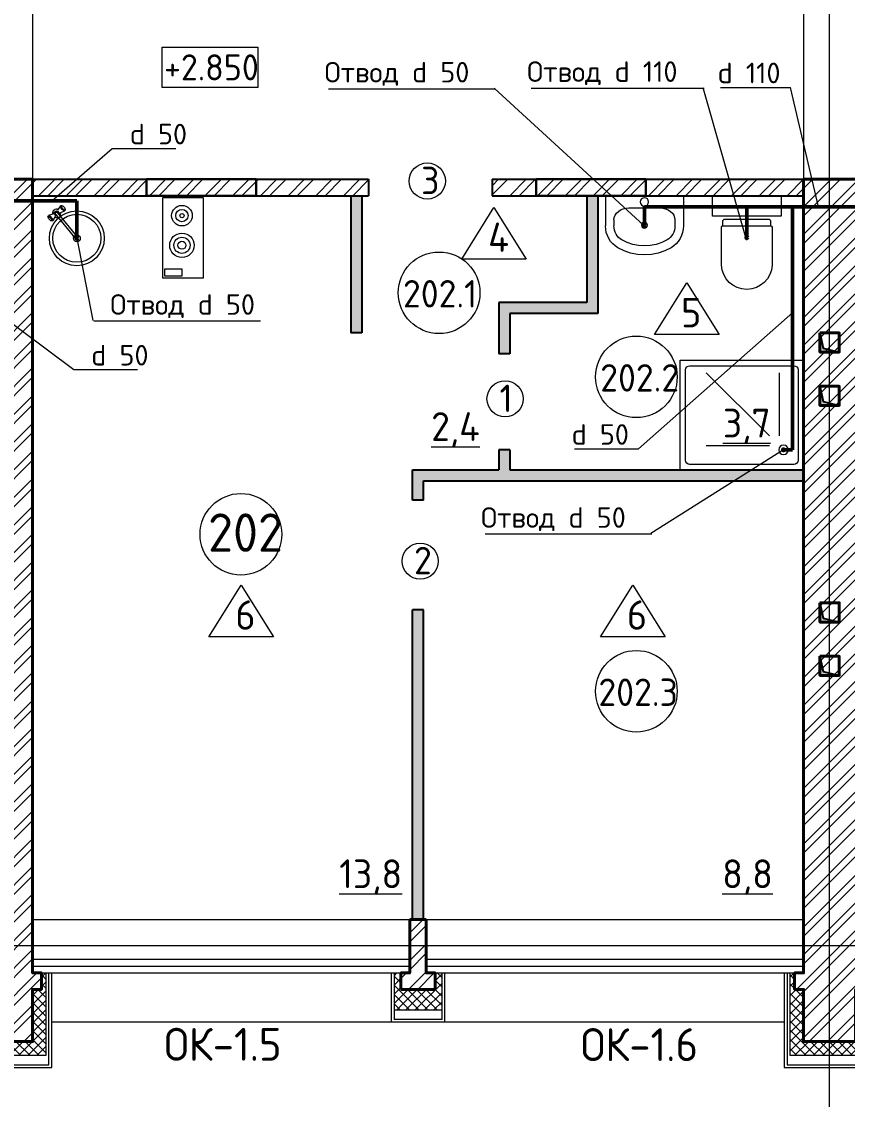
# Model space of a CAD drawing. Header units: millimetres. Extents: x 96542 to 165924, y 3859 to 52864.
# Drawn here: x 128713 to 134733, y 12998 to 20861 of the extents above; entities that cross this region are included whole.
import ezdxf

# ---------------------------------------------------------------- set-up
doc = ezdxf.new("R2010")
doc.units = ezdxf.units.MM
doc.linetypes.add('ACAD_ISO02W100', pattern=[15, 12, -3])
doc.linetypes.add('ACAD_ISO04W100', pattern=[30, 24, -3, 0, -3])
doc.layers.add('SANTEH', color=30, linetype='Continuous')
for name, color, linetype, lineweight in [('Text', 7, 'Continuous', 15), ('Ж-б_балка', 144, 'ACAD_ISO02W100', 9), ('К1', 25, 'Continuous', 50), ('Кирпич_перегородки_сущ', 46, 'Continuous', 25), ('Кирпич_стены', 56, 'Continuous', 40), ('Марк_пом', 250, 'Continuous', 15), ('Марка пола', 164, 'Continuous', 20), ('Марка_окна_двери', 166, 'Continuous', 13), ('Оборудование', 19, 'Continuous', 13), ('Окна', 164, 'Continuous', 15), ('Оси', 136, 'ACAD_ISO04W100', 9), ('Пандус', 250, 'Continuous', 18), ('Перегородки_новые_CКЦ', 146, 'Continuous', 25), ('Площадь_текст', 198, 'Continuous', 9), ('Проем_закладываемый', 164, 'Continuous', 30), ('Текст', 28, 'Continuous', 25), ('Утеплитель', 36, 'Continuous', 9), ('фасад_навесной', 250, 'Continuous', 15), ('Штрих_кирпич_план', 27, 'Continuous', 5), ('Штрих_перегородки_план_СКЦ', 116, 'Continuous', 5), ('Штрих_пл_кирп_пер_сущ', 116, 'Continuous', 5), ('Штрих_утеплитель_план', 27, 'Continuous', 5)]:
    doc.layers.add(name, color=color, linetype=linetype, lineweight=lineweight)
doc.styles.add('GOST Common_1', font='isocpeur.ttf', dxfattribs={"width": 0.95, "height": 45})
doc.styles.add('ISOCPEUR', font='isocpeur.ttf', dxfattribs={"width": 0.65})
pattern_1 = [(45, (30896.81, 106126.58), (-101.02788, 101.02788), []), (45, (30964.16, 106126.58), (-101.02788, 101.02788), [])]

# ---------------------------------------------------------------- blocks, each defined once
blk = doc.blocks.new('Dush')
at = {"layer": 'Оборудование'}
for p, q in [((0, -100), (-900, -100)), ((-900, -100), (-900, -900)), ((-70, -140), (-830, -140)), ((0, -900), (0, -100)), ((-860, -170), (-860, -830)), ((-725.7, -652.7), (-725.7, -191.3)), ((-652.7, -652.7), (-191.3, -191.3)), ((-40, -830), (-40, -170)), ((-652.7, -725.6), (-191.3, -725.6)), ((-830, -860), (-70, -860)), ((-900, -900), (0, -900))]:
    blk.add_line(p, q, dxfattribs=at)
blk.add_circle((-753.8, -753.8), 35, dxfattribs=at)
for centre, start, end in [((-830, -170), 90, 180), ((-70, -170), 0, 90), ((-830, -830), 180, 270), ((-70, -830), 270, 0)]:
    blk.add_arc(centre, 30, start, end, dxfattribs=at)
blk = doc.blocks.new('Basin 01_72')
for p, q in [((0, 350), (0, 171.8)), ((460, 350), (0, 350)), ((460, 350), (460, 171.8)), ((138.9, 278.2), (138.9, 278.2)), ((321.1, 278.2), (138.9, 278.2)), ((50, 207.5), (50, 171.8)), ((410, 207.5), (410, 171.8))]:
    blk.add_line(p, q)
for points in [[(138.9, 278.2), (121.6, 276.9), (104.9, 272.8), (89.5, 266.3), (76, 257.5), (65, 246.8), (56.8, 234.5), (51.7, 221.3), (50, 207.5)], [(410, 207.5), (408.3, 221.3), (403.2, 234.5), (395, 246.8), (384, 257.5), (370.5, 266.3), (355.1, 272.8), (338.4, 276.9), (321.1, 278.2)], [(0, 171.8), (1.2, 152.1), (5, 132.7), (11.1, 114.1), (19.5, 96.5), (30.1, 80.2), (42.7, 65.6), (56.9, 52.9), (72.7, 42.3)], [(50, 171.8), (50.8, 159.2), (53.2, 146.8), (57.1, 134.9), (62.5, 123.6), (69.3, 113.2), (77.3, 103.8), (86.4, 95.7), (96.5, 89)], [(363.5, 89), (373.6, 95.7), (382.7, 103.8), (390.7, 113.2), (397.5, 123.6), (402.9, 134.9), (406.8, 146.8), (409.2, 159.2), (410, 171.8)], [(387.3, 42.3), (403.1, 52.9), (417.3, 65.6), (429.9, 80.2), (440.5, 96.5), (448.9, 114.1), (455, 132.7), (458.8, 152.1), (460, 171.8)], [(96.5, 89), (128, 73.4), (161.1, 62.2), (195.3, 55.3), (230, 53), (264.7, 55.3), (298.9, 62.2), (332, 73.4), (363.5, 89)], [(72.7, 42.3), (109.8, 24), (148.8, 10.8), (189.1, 2.7), (230, 0), (270.9, 2.7), (311.2, 10.8), (350.2, 24), (387.3, 42.3)]]:
    blk.add_lwpolyline(points)
for centre, radius in [((230, 313.2), 25), ((230, 175.7), 17.5)]:
    blk.add_circle(centre, radius)

msp = doc.modelspace()

# ---------------------------------------------------------------- hatches: boundary and pattern name
at = {"true_color": 0x000000}
h = msp.add_hatch(color=18, dxfattribs=at)
h.dxf.hatch_style = 1
h.paths.add_polyline_path([(134533.215, 18590.028), (134556.229, 18479.159), (134673.215, 18450.028), (134533.215, 18450.028)])
h = msp.add_hatch(color=18, dxfattribs=at)
h.dxf.hatch_style = 1
h.paths.add_polyline_path([(134556.229, 18089.159), (134673.215, 18060.028), (134533.215, 18060.028), (134533.215, 18200.028)])
h = msp.add_hatch(color=18, dxfattribs=at)
h.dxf.hatch_style = 1
h.paths.add_polyline_path([(134533.215, 16620.536), (134556.229, 16509.668), (134673.215, 16480.536), (134533.215, 16480.536)])
h = msp.add_hatch(color=18, dxfattribs=at)
h.dxf.hatch_style = 1
h.paths.add_polyline_path([(134533.215, 16230.536), (134556.229, 16119.668), (134673.215, 16090.536), (134533.215, 16090.536)])
at = {"layer": 'Штрих_кирпич_план'}
h = msp.add_hatch(dxfattribs=at)
h.set_pattern_fill('ANSI32', color=256, scale=15)
h.set_pattern_definition(pattern_1)
h.paths.add_polyline_path([(124298.215, 24220.427), (124363.215, 24220.427), (124363.215, 24340.427), (123853.215, 24340.427), (123853.215, 24220.427), (123918.215, 24220.427), (123918.215, 23830.427), (124298.215, 23830.427)])
h.paths.add_polyline_path([(125988.215, 24220.427), (126053.215, 24220.427), (126053.215, 24340.427), (125153.215, 24340.427), (125153.215, 24220.427), (125218.215, 24220.427), (125218.215, 23830.427), (125988.215, 23830.427)])
h.paths.add_polyline_path([(127288.215, 24220.427), (127353.215, 24220.427), (127353.215, 24340.427), (126843.215, 24340.427), (126843.215, 24220.427), (126908.215, 24220.427), (126908.215, 23830.427), (127288.215, 23830.427)])
h.paths.add_polyline_path([(128793.215, 23830.427), (128998.215, 23830.427), (128998.215, 24220.427), (129063.215, 24220.427), (129063.215, 24340.427), (128793.215, 24340.427), (128793.215, 24720.427), (128413.215, 24720.427), (128413.215, 24340.427), (128143.215, 24340.427), (128143.215, 24220.427), (128208.215, 24220.427), (128208.215, 23830.427), (128413.215, 23830.427), (128413.215, 21210.427), (129053.215, 21210.427), (129053.215, 21720.427), (128793.215, 21720.427)])
h.paths.add_polyline_path([(130298.215, 24220.427), (130363.215, 24220.427), (130363.215, 24340.427), (129853.215, 24340.427), (129853.215, 24220.427), (129918.215, 24220.427), (129918.215, 23830.427), (130298.215, 23830.427)])
h.paths.add_polyline_path([(131988.215, 24220.427), (132053.215, 24220.427), (132053.215, 24340.427), (131153.215, 24340.427), (131153.215, 24220.427), (131218.215, 24220.427), (131218.215, 23830.427), (131988.215, 23830.427)], flags=17)
h.paths.add_polyline_path([(133288.215, 24220.427), (133353.215, 24220.427), (133353.215, 24340.427), (132843.215, 24340.427), (132843.215, 24220.427), (132908.215, 24220.427), (132908.215, 23830.427), (133288.215, 23830.427)], flags=17)
h.paths.add_polyline_path([(134998.215, 24220.427), (135063.215, 24220.427), (135063.215, 24340.427), (134793.215, 24340.427), (134793.215, 24720.427), (134413.215, 24720.427), (134413.215, 24340.427), (134143.215, 24340.427), (134143.215, 24220.427), (134208.215, 24220.427), (134208.215, 23830.427), (134413.215, 23830.427), (134413.215, 21720.427), (129953.215, 21720.427), (129953.215, 21210.427), (134793.215, 21210.427), (134793.215, 23830.427), (134998.215, 23830.427)])
h.paths.add_polyline_path([(136298.215, 24220.427), (136363.215, 24220.427), (136363.215, 24340.427), (135853.215, 24340.427), (135853.215, 24220.427), (135918.215, 24220.427), (135918.215, 23830.427), (136298.215, 23830.427)])
h.paths.add_polyline_path([(137988.215, 24220.427), (138053.215, 24220.427), (138053.215, 24340.427), (137153.215, 24340.427), (137153.215, 24220.427), (137218.215, 24220.427), (137218.215, 23830.427), (137988.215, 23830.427)])
h.paths.add_polyline_path([(139288.215, 24220.427), (139353.215, 24220.427), (139353.215, 24340.427), (138843.215, 24340.427), (138843.215, 24220.427), (138908.215, 24220.427), (138908.215, 23830.427), (139288.215, 23830.427)])
h.paths.add_polyline_path([(140998.215, 24220.427), (141063.215, 24220.427), (141063.215, 24340.427), (140793.215, 24340.427), (140793.215, 24720.427), (140413.215, 24720.427), (140413.215, 24340.427), (140143.215, 24340.427), (140143.215, 24220.427), (140208.215, 24220.427), (140208.215, 23830.427), (140413.215, 23830.427), (140413.215, 21210.427), (140793.215, 21210.427), (140793.215, 23830.427), (140998.215, 23830.427)])
h.paths.add_polyline_path([(142298.215, 24220.427), (142363.215, 24220.427), (142363.215, 24340.427), (141853.215, 24340.427), (141853.215, 24220.427), (141918.215, 24220.427), (141918.215, 23830.427), (142298.215, 23830.427)])
h.paths.add_polyline_path([(143988.215, 24220.427), (144053.215, 24220.427), (144053.215, 24340.427), (143153.215, 24340.427), (143153.215, 24220.427), (143218.215, 24220.427), (143218.215, 23830.427), (143988.215, 23830.427)])
h.paths.add_polyline_path([(145288.215, 24220.427), (145353.215, 24220.427), (145353.215, 24340.427), (144843.215, 24340.427), (144843.215, 24220.427), (144908.215, 24220.427), (144908.215, 23830.427), (145288.215, 23830.427)])
h.paths.add_polyline_path([(146998.215, 24220.427), (147063.215, 24220.427), (147063.215, 24340.427), (146793.215, 24340.427), (146793.215, 24720.427), (146413.215, 24720.427), (146413.215, 24340.427), (146143.215, 24340.427), (146143.215, 24220.427), (146208.215, 24220.427), (146208.215, 23830.427), (146413.215, 23830.427), (146413.215, 21210.427), (146793.215, 21210.427), (146793.215, 23830.427), (146998.215, 23830.427)])
h.paths.add_polyline_path([(148298.215, 24220.427), (148363.215, 24220.427), (148363.215, 24340.427), (147853.215, 24340.427), (147853.215, 24220.427), (147918.215, 24220.427), (147918.215, 23830.427), (148298.215, 23830.427)])
h.paths.add_polyline_path([(149988.215, 24220.427), (150053.215, 24220.427), (150053.215, 24340.427), (149153.215, 24340.427), (149153.215, 24220.427), (149218.215, 24220.427), (149218.215, 23830.427), (149988.215, 23830.427)])
h.paths.add_polyline_path([(151288.215, 24220.427), (151353.215, 24220.427), (151353.215, 24340.427), (150843.215, 24340.427), (150843.215, 24220.427), (150908.215, 24220.427), (150908.215, 23830.427), (151288.215, 23830.427)])
h.paths.add_polyline_path([(152923.215, 24720.427), (152413.215, 24720.427), (152413.215, 24340.427), (152143.215, 24340.427), (152143.215, 24220.427), (152208.215, 24220.427), (152208.215, 23830.427), (152413.215, 23830.427), (152413.215, 21075.427), (152923.215, 21075.427)])
h.paths.add_polyline_path([(152923.215, 19945.427), (152413.215, 19945.427), (152413.215, 14310.427), (152413.215, 13920.427), (152348.215, 13920.427), (152348.215, 13800.427), (152413.215, 13800.427), (152413.215, 13420.427), (152923.215, 13420.427), (152923.215, 13800.427)])
h.paths.add_polyline_path([(149728.215, 13920.427), (149663.215, 13920.427), (149663.215, 14310.427), (149543.215, 14310.427), (149543.215, 13920.427), (149478.215, 13920.427), (149478.215, 13800.427), (149728.215, 13800.427)])
h.paths.add_polyline_path([(146793.215, 19710.427), (146413.215, 19710.427), (146413.215, 14310.427), (146413.215, 13920.427), (146348.215, 13920.427), (146348.215, 13800.427), (146413.215, 13800.427), (146413.215, 13420.427), (146793.215, 13420.427), (146793.215, 13800.427), (146858.215, 13800.427), (146858.215, 13920.427), (146793.215, 13920.427), (146793.215, 14310.427)])
h.paths.add_polyline_path([(140793.215, 19710.427), (140413.215, 19710.427), (140413.215, 14310.427), (140413.215, 13920.427), (140348.215, 13920.427), (140348.215, 13800.427), (140413.215, 13800.427), (140413.215, 13420.427), (140793.215, 13420.427), (140793.215, 13800.427), (140858.215, 13800.427), (140858.215, 13920.427), (140793.215, 13920.427), (140793.215, 14310.427)])
h.paths.add_polyline_path([(134793.215, 19710.427), (134413.215, 19710.427), (134413.215, 14310.427), (134413.215, 13920.427), (134348.215, 13920.427), (134348.215, 13800.427), (134413.215, 13800.427), (134413.215, 13420.427), (134793.215, 13420.427), (134793.215, 13800.427), (134858.215, 13800.427), (134858.215, 13920.427), (134793.215, 13920.427), (134793.215, 14310.427)])
h.paths.add_polyline_path([(137663.215, 14310.427), (137543.215, 14310.427), (137543.215, 13920.427), (137478.215, 13920.427), (137478.215, 13800.427), (137728.215, 13800.427), (137728.215, 13920.427), (137663.215, 13920.427)])
h.paths.add_polyline_path([(143728.215, 13920.427), (143663.215, 13920.427), (143663.215, 14310.427), (143543.215, 14310.427), (143543.215, 13920.427), (143478.215, 13920.427), (143478.215, 13800.427), (143728.215, 13800.427)])
h.paths.add_polyline_path([(131728.215, 13920.427), (131663.215, 13920.427), (131663.215, 14310.427), (131543.215, 14310.427), (131543.215, 13920.427), (131478.215, 13920.427), (131478.215, 13800.427), (131728.215, 13800.427)])
h.paths.add_polyline_path([(128793.215, 19710.427), (128413.215, 19710.427), (128413.215, 14310.427), (128413.215, 13920.427), (128348.215, 13920.427), (128348.215, 13800.427), (128413.215, 13800.427), (128413.215, 13420.427), (128793.215, 13420.427), (128793.215, 13800.427), (128858.215, 13800.427), (128858.215, 13920.427), (128793.215, 13920.427), (128793.215, 14310.427)])
h.paths.add_polyline_path([(125728.215, 13920.427), (125663.215, 13920.427), (125663.215, 14310.427), (125543.215, 14310.427), (125543.215, 13920.427), (125478.215, 13920.427), (125478.215, 13800.427), (125728.215, 13800.427)])
h.paths.add_polyline_path([(122283.215, 20795.427), (122403.215, 20795.427), (122408.215, 20860.427), (122795.715, 20860.427), (122790.715, 23830.427), (122998.215, 23830.427), (122998.215, 24220.427), (123063.215, 24220.427), (123063.215, 24340.427), (122283.215, 24340.427)])
h.paths.add_polyline_path([(122403.215, 19880.427), (122283.215, 19880.427), (122283.215, 13420.427), (122793.215, 13420.427), (122793.215, 13800.427), (122858.215, 13800.427), (122858.215, 13920.427), (122793.215, 13920.427), (122793.215, 19815.427), (122403.215, 19815.427)])
at = {"layer": 'Штрих_перегородки_план_СКЦ'}
h = msp.add_hatch(dxfattribs=at)
h.set_pattern_fill('ANSI36', color=256, scale=15)
h.set_pattern_definition([(45, (30896.812, 106126.584), (25.25697, 92.608891), [119.0625, -23.8125, 0, -23.8125])])
h.paths.add_polyline_path([(131113.215, 18590.427), (131193.215, 18590.427), (131193.215, 19590.427), (131113.215, 19590.427)])
h.paths.add_polyline_path([(134413.215, 17510.427), (134413.215, 17590.427), (133513.215, 17590.427), (132273.215, 17590.427), (132273.215, 17736.523), (132193.215, 17736.523), (132193.215, 17590.427), (131563.215, 17590.427), (131563.215, 17370.427), (131643.215, 17370.427), (131643.215, 17510.427)])
h.paths.add_polyline_path([(132913.215, 18730.427), (132913.215, 19590.427), (132833.215, 19590.427), (132833.215, 18810.427), (132193.215, 18810.427), (132193.215, 18436.523), (132273.215, 18436.523), (132273.215, 18730.427)])
h.paths.add_polyline_path([(131643.215, 16570.427), (131563.215, 16570.427), (131563.215, 14310.427), (131643.215, 14310.427)])
h.paths.add_polyline_path([(137563.215, 17510.427), (137563.215, 17370.427), (137643.215, 17370.427), (137643.215, 17590.427), (137013.215, 17590.427), (137013.215, 17736.523), (136933.215, 17736.523), (136933.215, 17590.427), (134793.215, 17590.427), (134793.215, 17510.427)])
h.paths.add_polyline_path([(136373.215, 18810.427), (136373.215, 19590.427), (136293.215, 19590.427), (136293.215, 18730.427), (136933.215, 18730.427), (136933.215, 18436.523), (137013.215, 18436.523), (137013.215, 18810.427)])
h.paths.add_polyline_path([(138013.215, 18590.427), (138093.215, 18590.427), (138093.215, 19590.427), (138013.215, 19590.427)])
h.paths.add_polyline_path([(137563.215, 14310.427), (137643.215, 14310.427), (137643.215, 16570.427), (137563.215, 16570.427)])
at = {"layer": 'Штрих_пл_кирп_пер_сущ'}
h = msp.add_hatch(dxfattribs=at)
h.set_pattern_fill('ANSI32', color=256, scale=15)
h.set_pattern_definition(pattern_1)
h.paths.add_polyline_path([(152413.215, 19710.427), (149963.215, 19710.427), (149963.215, 19590.427), (152413.215, 19590.427)])
h.paths.add_polyline_path([(149063.215, 19710.427), (146793.215, 19710.427), (146793.215, 19590.427), (149063.215, 19590.427)])
h.paths.add_polyline_path([(146413.215, 19710.427), (144143.215, 19710.427), (144143.215, 19590.427), (146413.215, 19590.427)])
h.paths.add_polyline_path([(143243.215, 19710.427), (140793.215, 19710.427), (140793.215, 19590.427), (143243.215, 19590.427)])
h.paths.add_polyline_path([(140413.215, 19710.427), (137963.215, 19710.427), (137963.215, 19590.427), (140413.215, 19590.427)])
h.paths.add_polyline_path([(137063.215, 19710.427), (134793.215, 19710.427), (134793.215, 19590.427), (137063.215, 19590.427)])
h.paths.add_polyline_path([(134413.215, 19710.427), (132143.215, 19710.427), (132143.215, 19590.427), (134413.215, 19590.427)])
h.paths.add_polyline_path([(131243.215, 19710.427), (128793.215, 19710.427), (128793.215, 19590.427), (131243.215, 19590.427)])
at = {"layer": 'Штрих_утеплитель_план'}
h = msp.add_hatch(dxfattribs=at)
h.set_pattern_fill('ANSI37', color=256, scale=15)
h.set_pattern_definition([(45, (153013.415, 22957.65), (-33.67596, 33.67596), []), (135, (153013.415, 22957.65), (-33.67596, -33.67596), [])])
h.paths.add_polyline_path([(153073.215, 24820.427), (152313.215, 24820.427), (152313.215, 24490.427), (152113.215, 24490.427), (152113.215, 24220.427), (152143.215, 24220.427), (152143.215, 24340.427), (152413.215, 24340.427), (152413.215, 24720.427), (152923.215, 24720.427), (152923.215, 21075.427), (152703.548, 21075.427), (152703.548, 21045.427), (153073.215, 21045.427)])
h.paths.add_polyline_path([(153073.215, 19975.427), (152703.548, 19975.427), (152703.548, 19945.427), (152923.215, 19945.427), (152923.215, 13800.427), (152923.215, 13420.427), (152603.215, 13420.427), (152603.215, 13320.427), (153073.215, 13320.427)])
h.paths.add_polyline_path([(152603.215, 13420.427), (152413.215, 13420.427), (152413.215, 13800.427), (152348.215, 13800.427), (152348.215, 13920.427), (152313.215, 13920.427), (152313.215, 13320.427), (152603.215, 13320.427)])
h.paths.add_polyline_path([(122283.215, 24020.427), (122133.215, 24020.427), (122133.215, 20765.427), (122403.215, 20765.427), (122403.215, 20795.427), (122283.215, 20795.427)])
h.paths.add_polyline_path([(122283.215, 19880.427), (122403.215, 19880.427), (122403.215, 19910.427), (122133.215, 19910.427), (122133.215, 14120.427), (122283.215, 14120.427)])
h.paths.add_polyline_path([(123093.215, 24490.427), (122133.215, 24490.427), (122133.215, 24020.427), (122283.215, 24020.427), (122283.215, 24340.427), (122793.215, 24340.427), (123063.215, 24340.427), (123063.215, 24220.427), (123093.215, 24220.427)])
h.paths.add_polyline_path([(124393.215, 24490.427), (123823.215, 24490.427), (123823.215, 24220.427), (123853.215, 24220.427), (123853.215, 24340.427), (124363.215, 24340.427), (124363.215, 24220.427), (124393.215, 24220.427)])
h.paths.add_polyline_path([(126083.215, 24490.427), (125123.215, 24490.427), (125123.215, 24220.427), (125153.215, 24220.427), (125153.215, 24340.427), (126053.215, 24340.427), (126053.215, 24220.427), (126083.215, 24220.427)])
h.paths.add_polyline_path([(127383.215, 24490.427), (126813.215, 24490.427), (126813.215, 24220.427), (126843.215, 24220.427), (126843.215, 24340.427), (127353.215, 24340.427), (127353.215, 24220.427), (127383.215, 24220.427)])
h.paths.add_polyline_path([(128413.215, 24720.427), (128793.215, 24720.427), (128793.215, 24340.427), (129063.215, 24340.427), (129063.215, 24220.427), (129093.215, 24220.427), (129093.215, 24490.427), (128893.215, 24490.427), (128893.215, 24820.427), (128313.215, 24820.427), (128313.215, 24490.427), (128113.215, 24490.427), (128113.215, 24220.427), (128143.215, 24220.427), (128143.215, 24340.427), (128413.215, 24340.427)])
h.paths.add_polyline_path([(130393.215, 24490.427), (129823.215, 24490.427), (129823.215, 24220.427), (129853.215, 24220.427), (129853.215, 24340.427), (130363.215, 24340.427), (130363.215, 24220.427), (130393.215, 24220.427)])
h.paths.add_polyline_path([(132083.215, 24490.427), (131123.215, 24490.427), (131123.215, 24220.427), (131153.215, 24220.427), (131153.215, 24340.427), (132053.215, 24340.427), (132053.215, 24220.427), (132083.215, 24220.427)])
h.paths.add_polyline_path([(133383.215, 24490.427), (132813.215, 24490.427), (132813.215, 24220.427), (132843.215, 24220.427), (132843.215, 24340.427), (133353.215, 24340.427), (133353.215, 24220.427), (133383.215, 24220.427)])
h.paths.add_polyline_path([(134413.215, 24720.427), (134793.215, 24720.427), (134793.215, 24340.427), (135063.215, 24340.427), (135063.215, 24220.427), (135093.215, 24220.427), (135093.215, 24490.427), (134893.215, 24490.427), (134893.215, 24820.427), (134313.215, 24820.427), (134313.215, 24490.427), (134113.215, 24490.427), (134113.215, 24220.427), (134143.215, 24220.427), (134143.215, 24340.427), (134413.215, 24340.427)])
h.paths.add_polyline_path([(136393.215, 24490.427), (135823.215, 24490.427), (135823.215, 24220.427), (135853.215, 24220.427), (135853.215, 24340.427), (136363.215, 24340.427), (136363.215, 24220.427), (136393.215, 24220.427)])
h.paths.add_polyline_path([(138083.215, 24490.427), (137123.215, 24490.427), (137123.215, 24220.427), (137153.215, 24220.427), (137153.215, 24340.427), (138053.215, 24340.427), (138053.215, 24220.427), (138083.215, 24220.427)])
h.paths.add_polyline_path([(139383.215, 24490.427), (138813.215, 24490.427), (138813.215, 24220.427), (138843.215, 24220.427), (138843.215, 24340.427), (139353.215, 24340.427), (139353.215, 24220.427), (139383.215, 24220.427)])
h.paths.add_polyline_path([(140413.215, 24720.427), (140793.215, 24720.427), (140793.215, 24340.427), (141063.215, 24340.427), (141063.215, 24220.427), (141093.215, 24220.427), (141093.215, 24490.427), (140893.215, 24490.427), (140893.215, 24820.427), (140313.215, 24820.427), (140313.215, 24490.427), (140113.215, 24490.427), (140113.215, 24220.427), (140143.215, 24220.427), (140143.215, 24340.427), (140413.215, 24340.427)])
h.paths.add_polyline_path([(142393.215, 24490.427), (141823.215, 24490.427), (141823.215, 24220.427), (141853.215, 24220.427), (141853.215, 24340.427), (142363.215, 24340.427), (142363.215, 24220.427), (142393.215, 24220.427)])
h.paths.add_polyline_path([(144083.215, 24490.427), (143123.215, 24490.427), (143123.215, 24220.427), (143153.215, 24220.427), (143153.215, 24340.427), (144053.215, 24340.427), (144053.215, 24220.427), (144083.215, 24220.427)])
h.paths.add_polyline_path([(145383.215, 24490.427), (144813.215, 24490.427), (144813.215, 24220.427), (144843.215, 24220.427), (144843.215, 24340.427), (145353.215, 24340.427), (145353.215, 24220.427), (145383.215, 24220.427)])
h.paths.add_polyline_path([(146413.215, 24720.427), (146793.215, 24720.427), (146793.215, 24340.427), (147063.215, 24340.427), (147063.215, 24220.427), (147093.215, 24220.427), (147093.215, 24490.427), (146893.215, 24490.427), (146893.215, 24820.427), (146313.215, 24820.427), (146313.215, 24490.427), (146113.215, 24490.427), (146113.215, 24220.427), (146143.215, 24220.427), (146143.215, 24340.427), (146413.215, 24340.427)])
h.paths.add_polyline_path([(148393.215, 24490.427), (147823.215, 24490.427), (147823.215, 24220.427), (147853.215, 24220.427), (147853.215, 24340.427), (148363.215, 24340.427), (148363.215, 24220.427), (148393.215, 24220.427)])
h.paths.add_polyline_path([(150083.215, 24490.427), (149123.215, 24490.427), (149123.215, 24220.427), (149153.215, 24220.427), (149153.215, 24340.427), (150053.215, 24340.427), (150053.215, 24220.427), (150083.215, 24220.427)])
h.paths.add_polyline_path([(151383.215, 24490.427), (150813.215, 24490.427), (150813.215, 24220.427), (150843.215, 24220.427), (150843.215, 24340.427), (151353.215, 24340.427), (151353.215, 24220.427), (151383.215, 24220.427)])
h.paths.add_polyline_path([(122603.215, 13420.427), (122283.215, 13420.427), (122283.215, 13800.427), (122283.215, 14120.427), (122133.215, 14120.427), (122133.215, 13320.427), (122603.215, 13320.427)])
h.paths.add_polyline_path([(122893.215, 13920.427), (122858.215, 13920.427), (122858.215, 13800.427), (122793.215, 13800.427), (122793.215, 13420.427), (122603.215, 13420.427), (122603.215, 13320.427), (122893.215, 13320.427)])
h.paths.add_polyline_path([(125778.215, 13920.427), (125728.215, 13920.427), (125728.215, 13800.427), (125478.215, 13800.427), (125478.215, 13920.427), (125428.215, 13920.427), (125428.215, 13650.427), (125778.215, 13650.427)])
h.paths.add_polyline_path([(128893.215, 13920.427), (128858.215, 13920.427), (128858.215, 13800.427), (128793.215, 13800.427), (128793.215, 13420.427), (128603.215, 13420.427), (128603.215, 13320.427), (128893.215, 13320.427)])
h.paths.add_polyline_path([(128603.215, 13420.427), (128413.215, 13420.427), (128413.215, 13800.427), (128348.215, 13800.427), (128348.215, 13920.427), (128313.215, 13920.427), (128313.215, 13320.427), (128603.215, 13320.427)])
h.paths.add_polyline_path([(131778.215, 13920.427), (131728.215, 13920.427), (131728.215, 13800.427), (131478.215, 13800.427), (131478.215, 13920.427), (131428.215, 13920.427), (131428.215, 13650.427), (131778.215, 13650.427)])
h.paths.add_polyline_path([(134413.215, 13800.427), (134348.215, 13800.427), (134348.215, 13920.427), (134313.215, 13920.427), (134313.215, 13320.427), (134603.215, 13320.427), (134603.215, 13420.427), (134413.215, 13420.427)])
h.paths.add_polyline_path([(134893.215, 13920.427), (134858.215, 13920.427), (134858.215, 13800.427), (134793.215, 13800.427), (134793.215, 13420.427), (134603.215, 13420.427), (134603.215, 13320.427), (134893.215, 13320.427)])
h.paths.add_polyline_path([(137778.215, 13920.427), (137728.215, 13920.427), (137728.215, 13800.427), (137478.215, 13800.427), (137478.215, 13920.427), (137428.215, 13920.427), (137428.215, 13650.427), (137778.215, 13650.427)])
h.paths.add_polyline_path([(140893.215, 13920.427), (140858.215, 13920.427), (140858.215, 13800.427), (140793.215, 13800.427), (140793.215, 13420.427), (140603.214, 13420.427), (140603.214, 13320.427), (140893.215, 13320.427)])
h.paths.add_polyline_path([(140603.214, 13420.427), (140413.215, 13420.427), (140413.215, 13800.427), (140348.215, 13800.427), (140348.215, 13920.427), (140313.215, 13920.427), (140313.215, 13320.427), (140603.214, 13320.427)])
h.paths.add_polyline_path([(143778.215, 13920.427), (143728.215, 13920.427), (143728.215, 13800.427), (143478.215, 13800.427), (143478.215, 13920.427), (143428.215, 13920.427), (143428.215, 13650.427), (143778.215, 13650.427)])
h.paths.add_polyline_path([(146413.215, 13800.427), (146348.215, 13800.427), (146348.215, 13920.427), (146313.215, 13920.427), (146313.215, 13320.427), (146603.215, 13320.427), (146603.215, 13420.427), (146413.215, 13420.427)])
h.paths.add_polyline_path([(146893.215, 13920.427), (146858.215, 13920.427), (146858.215, 13800.427), (146793.215, 13800.427), (146793.215, 13420.427), (146603.215, 13420.427), (146603.215, 13320.427), (146893.215, 13320.427)])
h.paths.add_polyline_path([(149778.215, 13920.427), (149728.215, 13920.427), (149728.215, 13800.427), (149478.215, 13800.427), (149478.215, 13920.427), (149428.215, 13920.427), (149428.215, 13650.427), (149778.215, 13650.427)])

# ---------------------------------------------------------------- linework, layer by layer
for points in [[(134533.215, 18590.028), (134556.229, 18479.159), (134673.215, 18450.028), (134533.215, 18450.028), (134533.215, 18590.028)], [(134533.215, 18200.028), (134556.229, 18089.159), (134673.215, 18060.028), (134533.215, 18060.028), (134533.215, 18200.028)], [(134533.215, 16620.536), (134556.229, 16509.668), (134673.215, 16480.536), (134533.215, 16480.536), (134533.215, 16620.536)], [(134533.215, 16230.536), (134556.229, 16119.668), (134673.215, 16090.536), (134533.215, 16090.536), (134533.215, 16230.536)]]:
    msp.add_lwpolyline(points)
at = {"layer": 'Text'}
for points in [[(130951.865, 20371.219), (132166.865, 20371.219)], [(133246.657, 19376.191), (132159.365, 20374.059)], [(132428.163, 20375.551), (133688.163, 20375.551)], [(133992.823, 19284.875), (133680.663, 20378.391)], [(133808.947, 20380.678), (134318.947, 20380.678)], [(134521.368, 19510.191), (134318.947, 20380.678)], [(128934.767, 19551.869), (129373.994, 19934.938)], [(129373.994, 19934.938), (129838.994, 19934.938)], [(129116.323, 19279.538), (129231.835, 18679.616)], [(128334.121, 18889.758), (129093.383, 18321.709)], [(134334.128, 18739.312), (133209.961, 17743.841)], [(129239.335, 18676.776), (130454.335, 18676.776)], [(129093.383, 18321.709), (129558.383, 18321.709)], [(132744.961, 17743.841), (133209.961, 17743.841)], [(134266.965, 17736.677), (133299.821, 17125.664)], [(132092.321, 17122.824), (133307.321, 17122.824)]]:
    msp.add_lwpolyline(points, dxfattribs=at)
at = {"layer": 'Ж-б_балка', "ltscale": 0.1}
for p, q in [((128793.215, 21210.427), (128793.215, 19710.427)), ((134413.215, 21210.427), (134413.215, 19710.427))]:
    msp.add_line(p, q, dxfattribs=at)
at = {"layer": 'К1'}
for p, q in [((128389.023, 19551.869), (129116.323, 19551.869)), ((129116.323, 19286.347), (129116.323, 19551.869)), ((134818.214, 19510.239), (133253.395, 19509.986)), ((133253.416, 19382.179), (133253.395, 19509.986)), ((133999.631, 19291.683), (133999.631, 19510.106)), ((134333.317, 19510.16), (134333.317, 17736.677)), ((134273.773, 17736.677), (134333.317, 17736.677))]:
    msp.add_line(p, q, dxfattribs=at)
for centre in [(133253.416, 19375.371), (129116.323, 19279.538), (133999.631, 19284.875), (134266.965, 17736.677)]:
    msp.add_circle(centre, 6.808, dxfattribs=at)
at = {"layer": 'Кирпич_перегородки_сущ'}
for p, q in [((128793.215, 19710.427), (131243.215, 19710.427)), ((132143.215, 19710.427), (134413.215, 19710.427)), ((128793.215, 19590.427), (131243.215, 19590.427)), ((132143.215, 19590.427), (134413.215, 19590.427))]:
    msp.add_line(p, q, dxfattribs=at)
at = {"layer": 'Кирпич_стены'}
for p, q in [((128413.215, 19710.427), (128793.215, 19710.427)), ((134413.215, 19710.427), (134793.215, 19710.427))]:
    msp.add_line(p, q, dxfattribs=at)
at = {"layer": 'Кирпич_стены', "lineweight": 15}
msp.add_line((128793.215, 14310.427), (134413.215, 14310.427), dxfattribs=at)
at = {"layer": 'Кирпич_стены'}
for points in [[(128793.215, 14310.427), (128793.215, 19710.427)], [(134413.215, 19710.427), (134413.215, 14310.427)], [(128793.215, 14310.427), (128793.215, 13920.427), (128858.215, 13920.427), (128858.215, 13800.427), (128793.215, 13800.427)], [(131543.215, 14310.427), (131543.215, 13920.427), (131478.215, 13920.427), (131478.215, 13800.427)], [(131663.215, 14310.427), (131543.215, 14310.427)], [(131663.215, 14310.427), (131663.215, 13920.427), (131728.215, 13920.427), (131728.215, 13800.427)], [(134413.215, 14310.427), (134413.215, 13920.427), (134348.215, 13920.427), (134348.215, 13800.427), (134413.215, 13800.427)], [(128348.215, 13800.427), (128413.215, 13800.427), (128413.215, 13420.427), (128793.215, 13420.427), (128793.215, 13800.427), (128858.215, 13800.427)], [(131478.215, 13800.427), (131728.215, 13800.427)], [(134348.215, 13800.427), (134413.215, 13800.427), (134413.215, 13420.427), (134793.215, 13420.427), (134793.215, 13800.427), (134858.215, 13800.427)]]:
    msp.add_lwpolyline(points, dxfattribs=at)
for points in [[(134533.215, 18590.028), (134673.215, 18590.028), (134673.215, 18450.028), (134533.215, 18450.028)], [(134533.215, 18200.028), (134673.215, 18200.028), (134673.215, 18060.028), (134533.215, 18060.028)], [(134533.215, 16620.536), (134673.215, 16620.536), (134673.215, 16480.536), (134533.215, 16480.536)], [(134533.215, 16230.536), (134673.215, 16230.536), (134673.215, 16090.536), (134533.215, 16090.536)]]:
    msp.add_lwpolyline(points, close=True, dxfattribs=at)
at = {"layer": 'Марк_пом'}
for centre in [(131757.054, 18882.138), (133194.771, 18268.803), (130312.045, 17120.549), (133194.771, 15975.311)]:
    msp.add_circle(centre, 297.524, dxfattribs=at)
at = {"layer": 'Марка пола', "ltscale": 100}
for points in [[(132156.668, 19505.247), (132391.87, 19128.533), (131921.466, 19128.533), (132156.668, 19505.247)], [(133563.038, 18955.159), (133798.24, 18578.445), (133327.836, 18578.445), (133563.038, 18955.159)], [(130313.977, 16748.907), (130549.179, 16372.193), (130078.775, 16372.193), (130313.977, 16748.907)], [(133168.308, 16748.907), (133403.51, 16372.193), (132933.106, 16372.193), (133168.308, 16748.907)]]:
    msp.add_lwpolyline(points, dxfattribs=at)
at = {"layer": 'Марка_окна_двери'}
for centre in [(131670.981, 19697.606), (132237.68, 18108.304), (131619.428, 16924.81)]:
    msp.add_circle(centre, 131.789, dxfattribs=at)
at = {"layer": 'Оборудование', "linetype": 'Continuous'}
for p, q in [((128976.74, 19484.344), (128998.383, 19517.209)), ((128997.108, 19514.319), (128998.383, 19517.209)), ((128997.806, 19509.526), (128997.108, 19514.319)), ((129000.393, 19503.407), (128997.806, 19509.526)), ((128998.383, 19517.209), (129001.476, 19517.847)), ((129004.556, 19496.702), (129000.393, 19503.407)), ((129001.476, 19517.847), (129007.86, 19518.172)), ((129004.22, 19515.232), (129005.282, 19517.64)), ((129004.802, 19511.237), (129004.22, 19515.232)), ((129006.957, 19506.139), (129004.802, 19511.237)), ((129005.282, 19517.64), (129007.86, 19518.172)), ((129010.426, 19500.55), (129006.957, 19506.139)), ((129007.86, 19518.172), (129011.643, 19516.763)), ((129014.791, 19495.147), (129010.426, 19500.55)), ((129011.643, 19516.763), (129016.174, 19513.583)), ((129016.174, 19513.583), (129020.908, 19509.016)), ((129020.908, 19509.016), (129025.272, 19503.613)), ((129025.272, 19503.613), (129028.741, 19498.024)), ((128907.509, 19441.95), (128905.848, 19435.777)), ((128905.848, 19435.777), (128906.911, 19438.186)), ((128906.43, 19431.783), (128905.848, 19435.777)), ((128908.586, 19426.684), (128906.43, 19431.783)), ((128906.911, 19438.186), (128909.488, 19438.717)), ((128907.509, 19441.95), (128908.783, 19444.84)), ((128912.055, 19421.096), (128908.586, 19426.684)), ((128945.467, 19459.085), (128908.783, 19444.84)), ((128908.783, 19444.84), (128911.877, 19445.478)), ((128909.488, 19438.717), (128913.271, 19437.308)), ((128911.877, 19445.478), (128916.416, 19443.787)), ((128913.271, 19437.308), (128917.802, 19434.129)), ((128916.416, 19443.787), (128921.854, 19439.972)), ((128917.802, 19434.129), (128922.536, 19429.561)), ((128921.854, 19439.972), (128927.534, 19434.491)), ((128922.536, 19429.561), (128926.9, 19424.158)), ((128926.9, 19424.158), (128930.369, 19418.57)), ((128927.534, 19434.491), (128932.771, 19428.007)), ((128932.771, 19428.007), (128936.934, 19421.301)), ((128936.934, 19421.301), (128939.52, 19415.182)), ((128960.587, 19440.365), (128938.944, 19407.499)), ((128951.869, 19459.716), (128951.98, 19465.619)), ((128953.784, 19454.131), (128951.869, 19459.716)), ((128951.98, 19465.619), (128954.102, 19471.128)), ((128952.857, 19459.871), (128952.961, 19465.427)), ((128954.66, 19454.615), (128952.857, 19459.871)), ((128952.961, 19465.427), (128954.959, 19470.612)), ((128957.494, 19449.538), (128953.784, 19454.131)), ((128954.102, 19471.128), (128957.981, 19475.579)), ((128958.151, 19450.292), (128954.66, 19454.615)), ((128954.959, 19470.612), (128958.61, 19474.801)), ((128962.551, 19446.491), (128957.494, 19449.538)), ((128957.981, 19475.579), (128963.149, 19478.435)), ((128962.911, 19447.424), (128958.151, 19450.292)), ((128958.61, 19474.801), (128963.473, 19477.489)), ((128958.784, 19460.802), (128958.849, 19464.275)), ((128959.911, 19457.517), (128958.784, 19460.802)), ((128958.849, 19464.275), (128960.098, 19467.515)), ((128962.093, 19454.815), (128959.911, 19457.517)), ((128960.098, 19467.515), (128962.38, 19470.134)), ((128960.76, 19461.113), (128960.812, 19463.891)), ((128961.661, 19458.485), (128960.76, 19461.113)), ((128960.812, 19463.891), (128961.811, 19466.483)), ((129091.77, 19297.399), (128961.661, 19458.485)), ((128961.811, 19466.483), (128963.637, 19468.578)), ((128965.068, 19453.023), (128962.093, 19454.815)), ((128962.38, 19470.134), (128965.42, 19471.814)), ((128968.345, 19445.357), (128962.551, 19446.491)), ((128968.364, 19446.357), (128962.911, 19447.424)), ((128963.149, 19478.435), (128968.981, 19479.351)), ((128963.473, 19477.489), (128968.963, 19478.351)), ((128963.637, 19468.578), (128966.068, 19469.922)), ((128966.261, 19452.789), (128965.068, 19453.023)), ((128965.42, 19471.814), (128968.85, 19472.352)), ((128966.068, 19469.922), (128968.813, 19470.353)), ((128971.823, 19445.904), (128968.345, 19445.357)), ((128971.109, 19446.788), (128968.364, 19446.357)), ((128968.813, 19470.353), (128971.54, 19469.819)), ((128968.85, 19472.352), (128972.259, 19471.685)), ((128968.963, 19478.351), (128974.416, 19477.284)), ((128968.981, 19479.351), (128974.776, 19478.217)), ((128971.54, 19469.819), (128973.919, 19468.385)), ((128972.259, 19471.685), (128975.233, 19469.893)), ((128973.919, 19468.385), (129104.028, 19307.299)), ((128974.416, 19477.284), (128979.175, 19474.416)), ((128974.776, 19478.217), (128979.832, 19475.17)), ((128975.233, 19469.893), (128977.416, 19467.191)), ((128977.416, 19467.191), (128978.542, 19463.906)), ((128978.542, 19463.906), (128978.519, 19462.69)), ((128979.175, 19474.416), (128982.667, 19470.094)), ((128979.832, 19475.17), (128983.542, 19470.577)), ((128982.667, 19470.094), (128984.469, 19464.837)), ((128984.365, 19459.281), (128983.366, 19456.689)), ((128983.542, 19470.577), (128985.457, 19464.992)), ((128985.347, 19459.089), (128984.081, 19455.804)), ((128984.469, 19464.837), (128984.365, 19459.281)), ((128985.457, 19464.992), (128985.347, 19459.089)), ((128991.86, 19465.624), (129028.543, 19479.868)), ((129009.793, 19490.217), (129004.556, 19496.702)), ((129015.473, 19484.737), (129009.793, 19490.217)), ((129019.524, 19490.58), (129014.791, 19495.147)), ((129020.91, 19480.921), (129015.473, 19484.737)), ((129024.055, 19487.4), (129019.524, 19490.58)), ((129025.45, 19479.23), (129020.91, 19480.921)), ((129027.838, 19485.991), (129024.055, 19487.4)), ((129028.543, 19479.868), (129025.45, 19479.23)), ((129030.416, 19486.523), (129027.838, 19485.991)), ((129029.818, 19482.758), (129028.543, 19479.868)), ((129028.741, 19498.024), (129030.896, 19492.926)), ((129029.818, 19482.758), (129031.478, 19488.931)), ((129031.478, 19488.931), (129030.416, 19486.523)), ((129030.896, 19492.926), (129031.478, 19488.931)), ((128916.419, 19415.692), (128912.055, 19421.096)), ((128921.152, 19411.125), (128916.419, 19415.692)), ((128925.684, 19407.945), (128921.152, 19411.125)), ((128929.466, 19406.536), (128925.684, 19407.945)), ((128932.044, 19407.068), (128929.466, 19406.536)), ((128935.85, 19406.861), (128929.466, 19406.536)), ((128930.369, 19418.57), (128932.525, 19413.471)), ((128933.106, 19409.476), (128932.044, 19407.068)), ((128932.525, 19413.471), (128933.106, 19409.476)), ((128938.944, 19407.499), (128935.85, 19406.861)), ((128940.218, 19410.389), (128938.944, 19407.499)), ((128939.52, 19415.182), (128940.218, 19410.389)), ((129091.691, 19294.875), (129091.77, 19297.399)), ((129092.872, 19291.333), (129091.691, 19294.875)), ((129095.211, 19288.437), (129092.872, 19291.333)), ((129098.425, 19286.537), (129095.211, 19288.437)), ((129098.415, 19286.037), (129095.211, 19288.437)), ((129101.337, 19284.31), (129098.415, 19286.037)), ((129102.127, 19285.861), (129098.425, 19286.537)), ((129104.702, 19283.696), (129101.337, 19284.31)), ((129105.87, 19286.492), (129102.127, 19285.861)), ((129104.028, 19307.299), (129106.512, 19306.846)), ((129108.105, 19284.269), (129104.702, 19283.696)), ((129109.203, 19288.353), (129105.87, 19286.492)), ((129106.512, 19306.846), (129109.727, 19304.946)), ((129111.135, 19285.961), (129108.105, 19284.269)), ((129111.724, 19291.22), (129109.203, 19288.353)), ((129109.727, 19304.946), (129112.065, 19302.05)), ((129113.427, 19288.568), (129111.135, 19285.961)), ((129113.128, 19294.747), (129111.724, 19291.22)), ((129112.065, 19302.05), (129113.247, 19298.508)), ((129113.737, 19298.413), (129112.065, 19302.05)), ((129113.247, 19298.508), (129113.128, 19294.747)), ((129114.703, 19291.774), (129113.427, 19288.568)), ((129113.737, 19298.413), (129114.811, 19295.193)), ((129114.811, 19295.193), (129114.703, 19291.774))]:
    msp.add_line(p, q, dxfattribs=at)
at = {"layer": 'Оборудование'}
for points in [[(134249.631, 19590.427), (134249.631, 19440.427), (133749.631, 19440.427), (133749.631, 19590.427)], [(130039.48, 18990.427), (130039.48, 19573.76), (129739.813, 19573.76), (129739.813, 18990.427)], [(129883.712, 19055.628), (129755.534, 19055.628), (129755.534, 19005.58), (129883.712, 19005.58)]]:
    msp.add_lwpolyline(points, close=True, dxfattribs=at)
msp.add_lwpolyline([(133815.774, 19084.332), (133815.774, 19084.332), (133815.774, 19360.358, -0.41421356), (133825.774, 19370.358), (133825.774, 19408.358, -0.41421356), (133835.774, 19418.358), (134163.489, 19418.358, -0.41421356), (134173.489, 19408.358), (134173.489, 19370.358, -0.41421356), (134183.489, 19360.358), (134183.489, 19084.332, -0.96530661)], format="xyb", close=True, dxfattribs=at)
msp.add_lwpolyline([(133825.774, 19370.358), (134173.489, 19370.358)], dxfattribs=at)
for centre, radius in [((129882.427, 19445.042), 74.962), ((129882.427, 19445.042), 44.962), ((129882.427, 19445.042), 14.962), ((129882.427, 19228.721), 88.952), ((129882.427, 19228.721), 58.952), ((129882.427, 19228.721), 28.952)]:
    msp.add_circle(centre, radius, dxfattribs=at)
at = {"layer": 'Оборудование', "linetype": 'Continuous'}
for radius in [200, 175, 25]:
    msp.add_circle((129116.323, 19279.538), radius, dxfattribs=at)
for start, end in [(66.9042408, 190.951188), (246.9042408, 293.7024069), (324.153022, 10.951188)]:
    msp.add_arc((128968.663, 19462.354), 30, start, end, dxfattribs=at)
at = {"layer": 'Окна'}
for p, q in [((128793.215, 14020.427), (131543.215, 14020.427)), ((131663.215, 14020.427), (134413.215, 14020.427)), ((128793.215, 13970.427), (131543.215, 13970.427)), ((128858.215, 13920.427), (131478.215, 13920.427)), ((131663.215, 13970.427), (134413.215, 13970.427)), ((131728.215, 13920.427), (134348.215, 13920.427))]:
    msp.add_line(p, q, dxfattribs=at)
at = {"layer": 'Оси', "ltscale": 0.3}
for p, q in [((134603.215, 10920.427), (134603.215, 24020.427)), ((120483.205, 14120.427), (152603.215, 14120.427))]:
    msp.add_line(p, q, dxfattribs=at)
at = {"layer": 'Пандус'}
msp.add_lwpolyline([(129738.341, 20673.047), (130435.284, 20673.047), (130435.284, 20380.121), (129738.341, 20380.121)], close=True, dxfattribs=at)
at = {"layer": 'Перегородки_новые_CКЦ'}
for p, q in [((131243.215, 19710.427), (131243.215, 19590.427)), ((132143.215, 19710.427), (132143.215, 19590.427)), ((131113.215, 19590.427), (131113.215, 18590.427)), ((131193.215, 19590.427), (131193.215, 18590.427)), ((132833.215, 19590.427), (132833.215, 18810.427)), ((132913.215, 19590.427), (132913.215, 18730.427)), ((132193.215, 18810.427), (132193.215, 18436.523)), ((132193.215, 18810.427), (132193.215, 18436.523)), ((132833.215, 18810.427), (132193.215, 18810.427)), ((132273.215, 18730.427), (132273.215, 18436.523)), ((132913.215, 18730.427), (132273.215, 18730.427)), ((131193.215, 18590.427), (131113.215, 18590.427)), ((132273.215, 18436.523), (132193.215, 18436.523)), ((132193.215, 17736.523), (132193.215, 17590.427)), ((132273.215, 17736.523), (132193.215, 17736.523)), ((132193.215, 17736.523), (132193.215, 17590.427)), ((132273.215, 17736.523), (132273.215, 17590.427)), ((131563.215, 17370.427), (131563.215, 17590.427)), ((131563.215, 17590.427), (132193.215, 17590.427)), ((132273.215, 17590.427), (134413.215, 17590.427)), ((131643.215, 17370.427), (131643.215, 17510.427)), ((131643.215, 17510.427), (134413.215, 17510.427)), ((131643.215, 17370.427), (131563.215, 17370.427)), ((131643.215, 17370.427), (131563.215, 17370.427)), ((131563.215, 14310.427), (131563.215, 16570.427)), ((131643.215, 16570.427), (131563.215, 16570.427)), ((131643.215, 16570.427), (131563.215, 16570.427)), ((131643.215, 14310.427), (131643.215, 16570.427))]:
    msp.add_line(p, q, dxfattribs=at)
at = {"layer": 'Проем_закладываемый', "color": 175, "true_color": 0x4554a5}
for points in [[(129623.215, 19710.427), (130423.215, 19710.427), (130423.215, 19590.427), (129623.215, 19590.427)], [(132463.215, 19710.427), (133263.215, 19710.427), (133263.215, 19590.427), (132463.215, 19590.427)]]:
    msp.add_lwpolyline(points, close=True, dxfattribs=at)
at = {"layer": 'Утеплитель'}
for p, q in [((128893.215, 13320.427), (128893.215, 13920.427)), ((134313.215, 13920.427), (134313.215, 13320.427)), ((131428.215, 13650.427), (131778.215, 13650.427)), ((128313.215, 13320.427), (128893.215, 13320.427)), ((134313.215, 13320.427), (134893.215, 13320.427))]:
    msp.add_line(p, q, dxfattribs=at)
at = {"layer": 'фасад_навесной'}
for p, q in [((128913.215, 13250.427), (128913.215, 13920.427)), ((128933.215, 13230.427), (128933.215, 13920.427)), ((131408.215, 13920.427), (131408.215, 13560.427)), ((131428.215, 13920.427), (131428.215, 13580.427)), ((131778.215, 13580.427), (131778.215, 13920.427)), ((131798.215, 13560.427), (131798.215, 13920.427)), ((134273.215, 13920.427), (134273.215, 13230.427)), ((134293.215, 13920.427), (134293.215, 13250.427)), ((134273.214, 13560.427), (128933.214, 13560.427)), ((131778.214, 13580.427), (131428.214, 13580.427)), ((128273.215, 13230.427), (128933.215, 13230.427)), ((128293.215, 13250.427), (128913.215, 13250.427)), ((134273.215, 13230.427), (134933.215, 13230.427)), ((134293.215, 13250.427), (134913.215, 13250.427))]:
    msp.add_line(p, q, dxfattribs=at)

# ---------------------------------------------------------------- block references
at = {"layer": 'SANTEH', "xscale": -1}
msp.add_blockref('Dush', (133513.215, 18490.427), dxfattribs=at)
at = {"layer": 'Оборудование', "xscale": -1.234163244967839, "yscale": 1.234163244967839, "zscale": 1.234163244967839}
msp.add_blockref('Basin 01_72', (133537.273, 19158.47), dxfattribs=at)

# ---------------------------------------------------------------- texts
at = {"layer": 'Text', "style": 'ISOCPEUR'}
for s, p in [('Отвод d 50', (130921.865, 20416.219)), ('Отвод d 110', (132398.163, 20420.551)), ('d 110', (133786.447, 20410.678)), ('d 50', (129501.494, 19964.938)), ('Отвод d 50', (129359.335, 18721.776)), ('d 50', (129220.883, 18351.709)), ('d 50', (132722.461, 17773.841)), ('Отвод d 50', (132062.321, 17167.824))]:
    msp.add_text(s, height=150, dxfattribs=at).set_placement(p)
at = {"layer": 'Марк_пом', "width": 515.56709, "attachment_point": 1, "style": 'GOST Common_1'}
for s, insert, char_height in [('202.1', (131493.456, 18974.995), 200), ('202.2', (132931.173, 18361.66), 200), ('202', (130072.939, 17272.824), 280), ('202.3', (132917.913, 16068.169), 200)]:
    msp.add_mtext(s, dxfattribs=dict(at, insert=insert, char_height=char_height))
at = {"layer": 'Марка пола', "linetype": 'Continuous', "char_height": 214.493, "width": 224.8982, "attachment_point": 1, "style": 'GOST Common_1'}
for s, insert in [('4', (132113.842, 19395.053)), ('5', (133520.213, 18844.965)), ('6', (130271.152, 16638.712)), ('6', (133125.483, 16638.712))]:
    msp.add_mtext(s, dxfattribs=dict(at, insert=insert))
at = {"layer": 'Марка_окна_двери', "attachment_point": 1, "style": 'GOST Common_1'}
for s, insert, char_height, width in [('3', (131625.418, 19801.83), 200, 203.37703), ('1', (132197.489, 18212.528), 200, 389.03927), ('2', (131573.865, 17029.035), 200, 389.03927), ('ОК-1.5', (129753.501, 13520.156), 240, 889.38095), ('ОК-1.6', (132789.832, 13517.722), 240, 889.38095)]:
    msp.add_mtext(s, dxfattribs=dict(at, insert=insert, char_height=char_height, width=width))
at = {"layer": 'Площадь_текст', "char_height": 210, "width": 515.56709, "attachment_point": 1, "style": 'GOST Common_1'}
for s, insert in [('{\\L2,4}', (131699.015, 18011.264)), ('{\\L3,7}', (133825.293, 18036.541)), ('{\\L13,8}', (131028.709, 14749.088)), ('{\\L8,8}', (133820.437, 14749.088))]:
    msp.add_mtext(s, dxfattribs=dict(at, insert=insert))
at = {"layer": 'Текст', "insert": (129751.975, 20621.815), "char_height": 190, "width": 585.37283, "attachment_point": 1, "style": 'GOST Common_1'}
msp.add_mtext('+2.850', dxfattribs=at)

doc.saveas('drawing.dxf')
